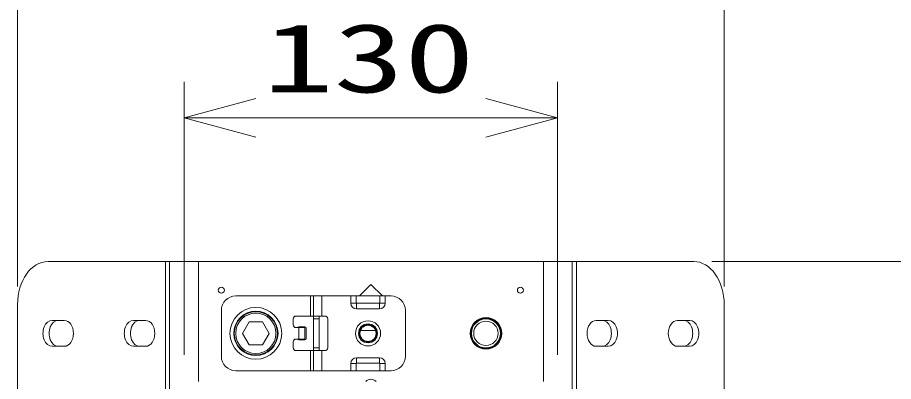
# Model space of a CAD drawing. Units: millimetres on the paper. Extents: x -62 to 65, y -59 to 59.
# Drawn here: x -50.52 to -20.03, y 30.52 to 43.19 of the extents above; entities that cross this region are included whole.
import ezdxf
from ezdxf.enums import TextEntityAlignment as Align

# ---------------------------------------------------------------- set-up
doc = ezdxf.new("R2010")
doc.units = ezdxf.units.MM
for name, color, linetype, lineweight in [('0-4_GAIKEI', 4, 'Continuous', 9), ('0-5_SUNPO', 7, 'Continuous', 9), ('0-6_0', 7, 'Continuous', 9)]:
    doc.layers.add(name, color=color, linetype=linetype, lineweight=lineweight)
doc.styles.add('ＭＳ ゴシック', font='')
doc.styles.get('ＭＳ ゴシック').set_extended_font_data('MS Gothic')

# ---------------------------------------------------------------- blocks, each defined once
blk = doc.blocks.new('_Open30')
at = {"layer": '0-6_0'}
blk.add_line((0, 0), (-1, 0), dxfattribs=at)
blk.add_lwpolyline([(-1, 0.2679), (0, 0), (-1, -0.2679)], dxfattribs=at)

msp = doc.modelspace()

# ---------------------------------------------------------------- linework, layer by layer
at = {"layer": '0-4_GAIKEI', "color": 7}
for p, q in [((-26.982, 34.697), (-49.458, 34.697)), ((-45.227, 11.674), (-45.227, 34.697)), ((-31.213, 11.674), (-31.213, 34.697)), ((-42.925, 33.496), (-37.519, 33.496)), ((-50.52, 13.176), (-50.52, 33.195)), ((-43.425, 31.394), (-43.425, 32.995)), ((-37.019, 31.394), (-37.019, 32.995)), ((-25.92, 13.176), (-25.92, 33.195)), ((-42.925, 30.893), (-37.519, 30.893))]:
    msp.add_line(p, q, dxfattribs=at)
at = {"layer": '0-4_GAIKEI'}
for p, q in [((-45.374, 11.674), (-45.374, 34.697)), ((-44.226, 30.518), (-44.226, 34.697)), ((-32.214, 30.518), (-32.214, 34.697)), ((-31.067, 11.674), (-31.067, 34.697)), ((-38.22, 33.896), (-38.621, 33.496)), ((-38.22, 33.896), (-37.82, 33.496)), ((-40.322, 32.795), (-40.322, 33.496)), ((-40.222, 30.893), (-40.222, 33.496)), ((-39.922, 32.795), (-39.922, 33.496)), ((-38.921, 33.246), (-38.921, 33.496)), ((-38.727, 33.246), (-38.921, 33.246)), ((-38.727, 33.246), (-38.727, 33.496)), ((-38.721, 33.239), (-38.721, 33.045)), ((-37.914, 33.246), (-37.914, 33.496)), ((-37.914, 33.246), (-37.72, 33.246)), ((-37.72, 33.496), (-37.72, 33.246)), ((-38.721, 33.045), (-37.92, 33.045)), ((-49.317, 32.645), (-48.892, 32.645)), ((-46.486, 32.645), (-46.061, 32.645)), ((-40.923, 32.695), (-40.923, 32.495)), ((-39.822, 32.795), (-40.823, 32.795)), ((-40.222, 32.695), (-40.022, 32.695)), ((-40.022, 31.594), (-40.022, 32.795)), ((-39.722, 31.694), (-39.722, 32.695)), ((-29.955, 32.645), (-30.379, 32.645)), ((-27.123, 32.645), (-27.548, 32.645)), ((-40.522, 32.395), (-40.823, 32.395)), ((-40.723, 32.42), (-40.522, 32.42)), ((-40.723, 31.994), (-40.723, 32.395)), ((-40.472, 32.019), (-40.472, 32.37)), ((-48.892, 31.744), (-49.317, 31.744)), ((-46.061, 31.744), (-46.486, 31.744)), ((-40.923, 31.894), (-40.923, 31.694)), ((-40.723, 31.969), (-40.522, 31.969)), ((-30.379, 31.744), (-29.955, 31.744)), ((-27.548, 31.744), (-27.123, 31.744)), ((-42.224, 31.424), (-42.224, 31.444)), ((-39.822, 31.594), (-40.823, 31.594)), ((-40.322, 30.893), (-40.322, 31.594)), ((-40.222, 31.694), (-40.022, 31.694)), ((-39.922, 30.893), (-39.922, 31.594)), ((-38.921, 31.143), (-38.921, 30.893)), ((-38.727, 31.143), (-38.921, 31.143)), ((-38.727, 30.893), (-38.727, 31.143)), ((-38.721, 31.344), (-37.92, 31.344)), ((-38.721, 31.15), (-38.721, 31.344)), ((-38.721, 31.15), (-37.92, 31.15)), ((-37.92, 31.15), (-37.92, 31.344)), ((-37.914, 31.143), (-37.914, 30.893)), ((-37.914, 31.143), (-37.72, 31.143)), ((-37.72, 30.893), (-37.72, 31.143))]:
    msp.add_line(p, q, dxfattribs=at)
for points in [[(-38.721, 33.239), (-37.92, 33.239), (-37.92, 33.045)], [(-40.823, 31.994), (-40.522, 31.994), (-40.522, 32.395)], [(-38.571, 32.321), (-38.571, 32.295), (-38.058, 32.295)]]:
    msp.add_lwpolyline(points, dxfattribs=at)
msp.add_lwpolyline([(-42.686, 32.194), (-42.455, 31.794), (-41.993, 31.794), (-41.762, 32.194), (-41.993, 32.595), (-42.455, 32.595)], close=True, dxfattribs=at)
for centre, radius in [((-43.425, 33.696), 0.105), ((-33.015, 33.696), 0.105), ((-42.224, 32.194), 0.901), ((-42.224, 32.194), 0.771), ((-42.224, 32.194), 0.751), ((-42.224, 32.194), 0.701), ((-38.32, 32.194), 0.438), ((-34.216, 32.194), 0.55), ((-34.216, 32.194), 0.525), ((-34.216, 32.194), 0.504), ((-38.32, 32.194), 0.33), ((-38.32, 32.194), 0.3), ((-38.32, 32.194), 0.28), ((-34.216, 32.194), 0.425)]:
    msp.add_circle(centre, radius, dxfattribs=at)
at = {"layer": '0-4_GAIKEI', "color": 7}
for centre, start, end in [((-42.925, 32.995), 90, 180), ((-37.519, 32.995), 0, 90), ((-42.925, 31.394), 180, 270), ((-37.519, 31.394), 270, 0)]:
    msp.add_arc(centre, 0.5, start, end, dxfattribs=at)
at = {"layer": '0-4_GAIKEI'}
for centre, radius, start, end in [((-38.721, 33.246), 0.2, 180, 270), ((-38.721, 33.246), 0.0064, 180, 269.9998), ((-37.92, 33.246), 0.0064, 270, 359.9998), ((-37.92, 33.246), 0.2, 270, 0), ((-40.823, 32.695), 0.1, 90, 180), ((-39.822, 32.695), 0.1, 0, 90), ((-40.823, 32.495), 0.1, 180, 270), ((-40.723, 32.37), 0.05, 90, 150.0002), ((-40.522, 32.37), 0.05, 0, 90), ((-40.522, 32.019), 0.05, 270, 0), ((-40.823, 31.894), 0.1, 90, 180), ((-40.723, 32.019), 0.05, 210.0002, 270), ((-40.823, 31.694), 0.1, 180, 270), ((-39.822, 31.694), 0.1, 270, 0), ((-38.721, 31.143), 0.2, 90, 180), ((-38.721, 31.143), 0.0064, 90.0002, 180), ((-37.92, 31.143), 0.2, 0, 90), ((-37.92, 31.143), 0.0064, 0.0002, 90), ((-38.22, 30.343), 0.25, 44.4243, 135.5757)]:
    msp.add_arc(centre, radius, start, end, dxfattribs=at)
at = {"layer": '0-4_GAIKEI', "color": 7}
for centre, start_param, end_param in [((-49.458, 33.195), 3.141593, 4.712389), ((-26.982, 33.195), 1.570796, 3.141593)]:
    msp.add_ellipse(centre, major_axis=(0, -1.501), ratio=0.707107, start_param=start_param, end_param=end_param, dxfattribs=at)
at = {"layer": '0-4_GAIKEI'}
for centre, major_axis, start_param, end_param in [((-49.317, 32.194), (0, 0.45), 6.283185, 9.424778), ((-49.105, 32.194), (0, 0.45), 6.283185, 9.424778), ((-48.892, 32.194), (0, 0.45), 3.141593, 6.283185), ((-46.486, 32.194), (0, 0.45), 6.283185, 9.424778), ((-46.273, 32.194), (0, 0.45), 6.283185, 9.424778), ((-46.061, 32.194), (0, 0.45), 3.141593, 6.283185), ((-30.379, 32.194), (0, -0.45), 3.141593, 6.283185), ((-30.167, 32.194), (0, -0.45), 6.283185, 9.424778), ((-29.955, 32.194), (0, -0.45), 6.283185, 9.424778), ((-27.548, 32.194), (0, -0.45), 3.141593, 6.283185), ((-27.336, 32.194), (0, -0.45), 0, 3.141593), ((-27.123, 32.194), (0, -0.45), 0, 3.141593)]:
    msp.add_ellipse(centre, major_axis=major_axis, ratio=0.707107, start_param=start_param, end_param=end_param, dxfattribs=at)
at = {"layer": '0-5_SUNPO'}
for p, q in [((-50.52, 33.822), (-50.52, 45.947)), ((-25.92, 33.82), (-25.92, 45.947)), ((-44.72, 31.443), (-44.72, 40.947)), ((-31.72, 31.443), (-31.72, 40.947)), ((-42.22, 39.697), (-34.22, 39.697)), ((-26.357, 34.697), (-12.67, 34.697))]:
    msp.add_line(p, q, dxfattribs=at)

# ---------------------------------------------------------------- block references
at = {"layer": '0-5_SUNPO', "xscale": 2.5, "yscale": 2.5, "rotation": 180}
msp.add_blockref('_Open30', (-44.72, 39.697), dxfattribs=at)
at = {"layer": '0-5_SUNPO', "xscale": 2.5, "yscale": 2.5}
msp.add_blockref('_Open30', (-31.72, 39.697), dxfattribs=at)

# ---------------------------------------------------------------- texts
at = {"layer": '0-5_SUNPO', "style": 'ＭＳ ゴシック', "width": 1.5}
msp.add_text('130', height=2.405, dxfattribs=at).set_placement((-41.97, 39.859), align=Align.BOTTOM_LEFT)

doc.saveas('drawing.dxf')
